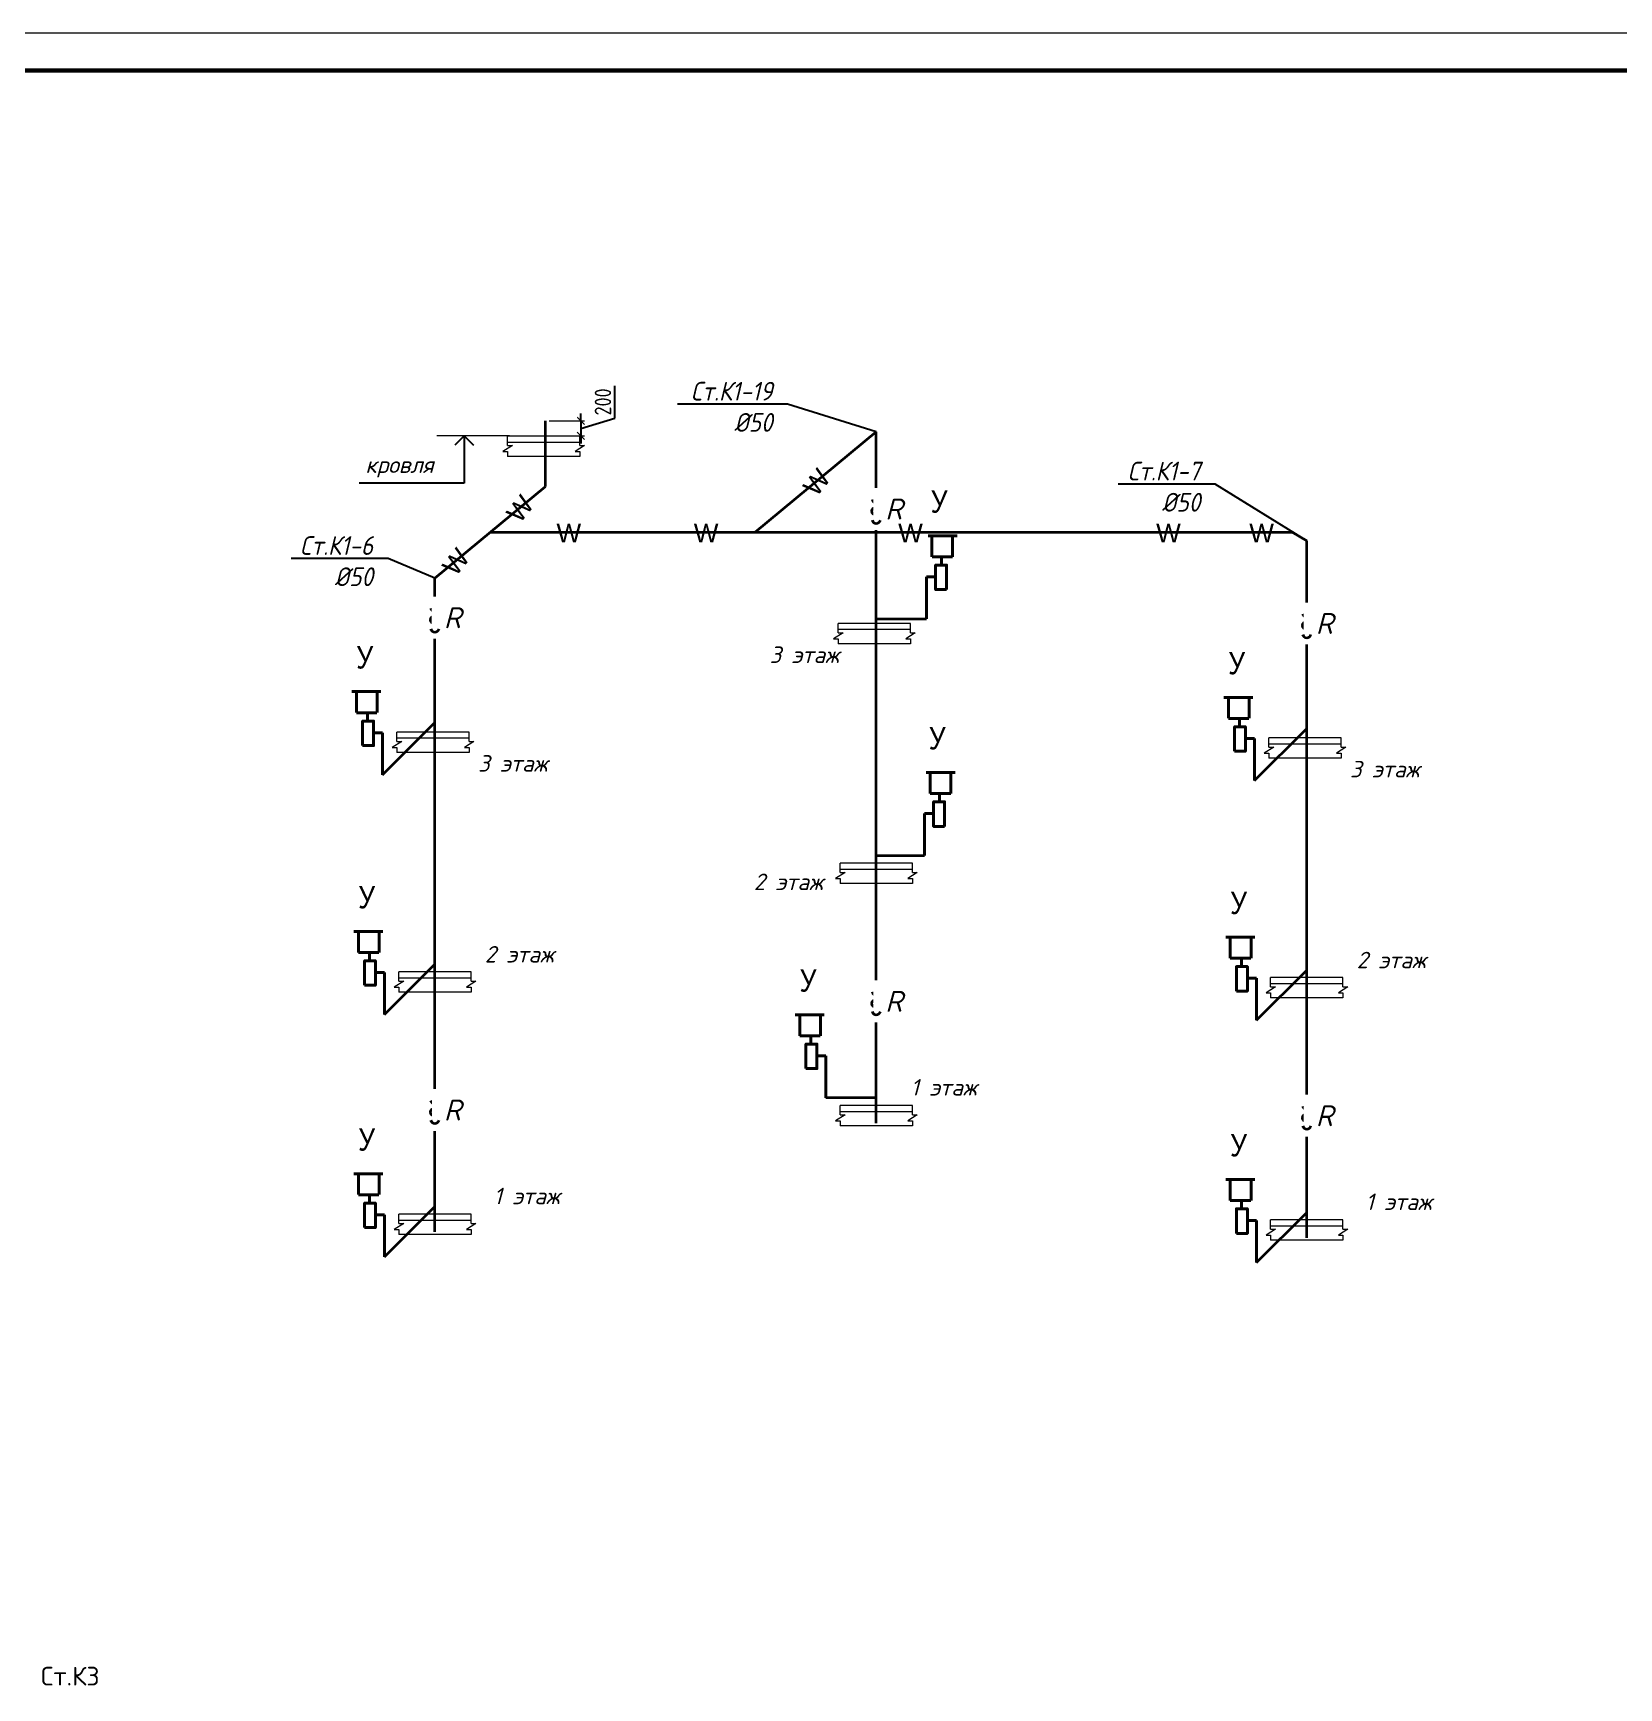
# Model space of a CAD drawing. Header units: millimetres. Extents: x -10178924 to 11692288, y -947381 to 58396.
# Drawn here: x -67264 to -46072, y 36180 to 58290 of the extents above; entities that cross this region are included whole.
import ezdxf
from ezdxf import colors
from ezdxf.entities.mleader import LeaderData, LeaderLine
from ezdxf.math import Vec2, Vec3

# ---------------------------------------------------------------- set-up
doc = ezdxf.new("R2010")
doc.units = ezdxf.units.MM
for name, color, linetype, lineweight in [('_канализация', 7, 'Continuous', 70), ('PDF _0', 7, 'Continuous', 9), ('PDF _Текст', 7, 'Continuous', 5), ('К1ку', 244, 'Continuous', 35), ('Перекрытие ВК', 7, 'Continuous', 20)]:
    doc.layers.add(name, color=color, linetype=linetype, lineweight=lineweight)
for name, color, linetype in [('_надписи канализация', 7, 'Continuous'), ('_надписи_вода', 7, 'Continuous'), ('ВК_Выноски', 7, 'Continuous')]:
    doc.layers.add(name, color=color, linetype=linetype)
doc.layers.add('PDF _!ВК_надписи', color=7, linetype='Continuous', true_color=0xffffff)
doc.styles.add('ISOCPEUR', font='isocpeui.ttf', dxfattribs={"width": 0.9})
doc.styles.add('PDF Arial', font='arial.ttf')
doc.styles.add('PDF ISOCPEUR', font='isocpeur.ttf')
doc.styles.add('STANDART2', font='arial.ttf')
doc.styles.add('М2', font='isocpeur.ttf', dxfattribs={"width": 0.8})
doc.styles.add('ОЛЬГА', font='isocpeui.ttf', dxfattribs={"height": 280})
doc.dimstyles.new('М2', dxfattribs={"dimtxt": 220, "dimasz": 100, "dimexe": 50, "dimexo": 50, "dimgap": 50, "dimtad": 1, "dimdec": 0, "dimzin": 1, "dimtxsty": 'М2', "dimblk": 'ARCHTICK', "dimcen": 2.5, "dimdle": 50, "dimclrd": 256, "dimclre": 256, "dimclrt": 256, "dimadec": 0, "dimazin": 0, "dimtfac": 1, "dimtdec": 0, "dimtmove": 1, "dimatfit": 1, "dimldrblk": 'NONE', "dimfxl": 1, "dimtolj": 1, "dimlwd": -1, "dimlwe": 9, "dimarcsym": 1})

# ---------------------------------------------------------------- blocks, each defined once
blk = doc.blocks.new('dj plocica')
at = {"lineweight": 13}
for p, q in [((35.4, 0), (-35.4, 0)), ((-35.4, -9.2), (-35.4, 0)), ((35.4, -9.2), (35.4, 0)), ((-30.5, -9.2), (-39.8, -15.1)), ((-39.8, -15.1), (-35.4, -15.1)), ((-35.4, -5.8), (35.3, -5.8)), ((-35.4, -9.2), (-30.5, -9.2)), ((-35.4, -15.1), (-35.4, -20)), ((40.2, -9.2), (30.9, -15.1)), ((30.9, -15.1), (35.4, -15.1)), ((35.4, -9.2), (40.2, -9.2)), ((35.4, -15.1), (35.4, -20)), ((35.4, -20), (-35.4, -20))]:
    blk.add_line(p, q, dxfattribs=at)
blk = doc.blocks.new('_ArchTick')
at = {"color": 0, "linetype": 'ByBlock', "const_width": 0.15}
blk.add_lwpolyline([(-0.5, -0.5), (0.5, 0.5)], dxfattribs=at)
blk = doc.blocks.new('*D2753')
at = {"layer": '_надписи канализация', "ltscale": 100, "transparency": 16777216}
for p, q in [((-59489, 53145), (-59489, 53579)), ((-59944, 53108), (-59944, 53208)), ((-59944, 53008), (-59489, 53145)), ((-59944, 53108), (-59944, 52908)), ((-59944, 53108), (-59944, 52908)), ((-59944, 52908), (-59944, 52808))]:
    blk.add_line(p, q, dxfattribs=at)
at = {"layer": '_надписи канализация', "lineweight": 9, "ltscale": 100, "transparency": 16777216}
for p, q in [((-60367, 53108), (-59894, 53108)), ((-60367, 52908), (-59894, 52908))]:
    blk.add_line(p, q, dxfattribs=at)
at = {"layer": 'Defpoints', "color": 0, "ltscale": 100, "transparency": 16777216}
for p in [(-60417, 53108), (-60417, 52908), (-59944, 52908)]:
    blk.add_point(p, dxfattribs=at)
at = {"layer": '_надписи канализация', "ltscale": 100, "transparency": 16777216, "xscale": 100, "yscale": 100, "zscale": 100}
for p, rotation in [((-59944, 53108), 270), ((-59944, 52908), 90)]:
    blk.add_blockref('_ArchTick', p, dxfattribs=dict(at, rotation=rotation))
at = {"layer": '_надписи канализация', "ltscale": 100, "transparency": 16777216, "insert": (-59649, 53362), "char_height": 220, "attachment_point": 5, "rotation": 90, "style": 'М2'}
blk.add_mtext('\\A1;200', dxfattribs=at)
blk = doc.blocks.new('_None')

msp = doc.modelspace()

# ---------------------------------------------------------------- linework, layer by layer
at = {"layer": '_надписи канализация'}
for p, q in [((-61501.7, 52908.3), (-61626.7, 52783.3)), ((-61501.7, 52908.3), (-61501.7, 52277.7)), ((-61501.7, 52908.3), (-61376.7, 52783.3)), ((-61501.7, 52277.7), (-62908.8, 52277.7))]:
    msp.add_line(p, q, dxfattribs=at)
at = {"layer": 'PDF _!ВК_надписи', "color": 7, "linetype": 'Continuous', "lineweight": 60, "elevation": -2956.2}
msp.add_lwpolyline([(-44253.2, 57790.7), (-44253.2, -25308.1), (-160653.6, -25308.1), (-160653.6, 57790.7)], close=True, dxfattribs=at)
at = {"layer": 'PDF _0', "color": 18, "linetype": 'Continuous', "lineweight": 0, "true_color": 0x000000, "elevation": -2956.2}
msp.add_lwpolyline([(-43753.6, -25807.6), (-43753.6, 58290.2), (-162651.8, 58290.2)], dxfattribs=at)
at = {"layer": 'К1ку', "ltscale": 0.1}
for p, q in [((-61895.4, 51008.1, -2956), (-60417.1, 52231.6)), ((-50243.3, 51506.7, -2956), (-50440.8, 51619.9, -1478)), ((-55997.3, 50462.8, -0.2), (-55323.8, 50462.8, -0.2)), ((-62594.9, 48380.4, -3796), (-61895.4, 49077.6, -2924)), ((-50942.8, 48303.7, -3796), (-50243.3, 49000.9, -2924)), ((-55997.3, 47300.5), (-55349.7, 47300.5)), ((-62569.1, 45176.8, -3796), (-61895.3, 45848.3, -2956)), ((-50917, 45100.1, -3796), (-50243.2, 45771.7, -2956)), ((-55997.3, 44062.9), (-56670.9, 44062.9)), ((-62569.1, 41939.2, -3796), (-61895.3, 42610.7, -2956)), ((-50917, 41862.5, -3796), (-50243.2, 42534, -2956))]:
    msp.add_line(p, q, dxfattribs=at)
at = {"layer": 'К1ку', "color": 3, "lineweight": 40}
for p, q in [((-54915.8, 51573.6, -0.2), (-55302, 51573.6, -0.2)), ((-55252.1, 51293.9, -0.2), (-55252.1, 51567, -0.2)), ((-54975.8, 51293.9, -0.2), (-54975.8, 51567, -0.2)), ((-54975.7, 51290.9, -0.2), (-55248.8, 51290.9, -0.2)), ((-55125.3, 51175.4, -0.2), (-55125.3, 51279.9, -0.2)), ((-55323.8, 50462.8, -0.2), (-55323.8, 51024.6, -0.2)), ((-55323.8, 51024.6, -0.2), (-55210.3, 51024.6, -0.2)), ((-63003, 49491.1, -3796), (-62616.7, 49491.1, -3796)), ((-62943, 49211.4, -3796), (-62943, 49484.5, -3796)), ((-62666.6, 49211.4, -3796), (-62666.6, 49484.5, -3796)), ((-51350.8, 49414.4, -3796), (-50964.6, 49414.4, -3796)), ((-51290.9, 49134.8, -3796), (-51290.9, 49407.8, -3796)), ((-51014.5, 49134.8, -3796), (-51014.5, 49407.8, -3796)), ((-62943, 49208.4, -3796), (-62670, 49208.4, -3796)), ((-62793.5, 49092.9, -3796), (-62793.5, 49197.4, -3796)), ((-51290.9, 49131.7, -3796), (-51017.9, 49131.7, -3796)), ((-51141.4, 49016.2, -3796), (-51141.4, 49120.7, -3796)), ((-62594.9, 48942.2, -3796), (-62708.5, 48942.2, -3796)), ((-62594.9, 48380.4, -3796), (-62594.9, 48942.2, -3796)), ((-50942.8, 48865.5, -3796), (-51056.4, 48865.5, -3796)), ((-50942.8, 48303.7, -3796), (-50942.8, 48865.5, -3796)), ((-54941.7, 48411.3), (-55327.9, 48411.3)), ((-55278, 48131.6), (-55278, 48404.6)), ((-55001.6, 48131.6), (-55001.6, 48404.6)), ((-55001.6, 48128.5), (-55274.6, 48128.5)), ((-55151.1, 48013), (-55151.1, 48117.6)), ((-55349.7, 47300.5), (-55349.7, 47862.3)), ((-55349.7, 47862.3), (-55236.1, 47862.3)), ((-62977.1, 46287.5, -3796), (-62590.9, 46287.5, -3796)), ((-62917.1, 46007.9, -3796), (-62917.1, 46280.9, -3796)), ((-62640.8, 46007.9, -3796), (-62640.8, 46280.9, -3796)), ((-51325, 46210.9, -3796), (-50938.8, 46210.9, -3796)), ((-62917.2, 46004.8, -3796), (-62644.1, 46004.8, -3796)), ((-62767.6, 45889.3, -3796), (-62767.6, 45993.8, -3796)), ((-51265, 45931.2, -3796), (-51265, 46204.2, -3796)), ((-50988.7, 45931.2, -3796), (-50988.7, 46204.2, -3796)), ((-51265.1, 45928.1, -3796), (-50992, 45928.1, -3796)), ((-51115.5, 45812.6, -3796), (-51115.5, 45917.2, -3796)), ((-62569.1, 45738.6, -3796), (-62682.6, 45738.6, -3796)), ((-62569.1, 45176.8, -3796), (-62569.1, 45738.6, -3796)), ((-50917, 45661.9, -3796), (-51030.5, 45661.9, -3796)), ((-50917, 45100.1, -3796), (-50917, 45661.9, -3796)), ((-57078.9, 45173.6), (-56692.7, 45173.6)), ((-57018.9, 44893.9), (-57018.9, 45167)), ((-56742.6, 44893.9), (-56742.6, 45167)), ((-57019, 44890.9), (-56745.9, 44890.9)), ((-56869.4, 44775.4), (-56869.4, 44879.9)), ((-56670.9, 44624.7), (-56784.4, 44624.7)), ((-56670.9, 44062.9), (-56670.9, 44624.7)), ((-62977.1, 43049.9, -3796), (-62590.9, 43049.9, -3796)), ((-62917.1, 42770.2, -3796), (-62917.1, 43043.3, -3796)), ((-62640.8, 42770.2, -3796), (-62640.8, 43043.3, -3796)), ((-51325, 42973.2, -3796), (-50938.8, 42973.2, -3796)), ((-51265, 42693.5, -3796), (-51265, 42966.6, -3796)), ((-50988.7, 42693.5, -3796), (-50988.7, 42966.6, -3796)), ((-62917.2, 42767.2, -3796), (-62644.1, 42767.2, -3796)), ((-62767.6, 42651.7, -3796), (-62767.6, 42756.2, -3796)), ((-51265.1, 42690.5, -3796), (-50992, 42690.5, -3796)), ((-51115.5, 42575, -3796), (-51115.5, 42679.5, -3796)), ((-62569.1, 42500.9, -3796), (-62682.6, 42500.9, -3796)), ((-62569.1, 41939.2, -3796), (-62569.1, 42500.9, -3796)), ((-50917, 42424.3, -3796), (-51030.5, 42424.3, -3796)), ((-50917, 41862.5, -3796), (-50917, 42424.3, -3796))]:
    msp.add_line(p, q, dxfattribs=at)
at = {"layer": 'К1ку', "ltscale": 0.1}
for points in [[(-60417.1, 52905.1), (-60417.1, 53108.5)], [(-60417.1, 52231.6), (-60417.1, 52905.1)], [(-55997.5, 50130.7), (-55997.5, 52964.5)], [(-55997.3, 46927.1), (-55997.3, 50130.7)], [(-55997.3, 43723.5), (-55997.3, 46927.1)]]:
    msp.add_lwpolyline(points, dxfattribs=at)
at = {"layer": 'К1ку', "ltscale": 0.1, "elevation": -2956}
for points in [[(-50243.3, 48601.9), (-50243.3, 51506.7)], [(-61895.4, 48678.5), (-61895.4, 51008.1)], [(-61895.3, 45475), (-61895.3, 48678.5)], [(-50243.2, 45398.3), (-50243.2, 48601.9)], [(-61895.3, 42271.4), (-61895.3, 45475)], [(-50243.2, 42194.7), (-50243.2, 45398.3)]]:
    msp.add_lwpolyline(points, dxfattribs=at)
at = {"layer": 'К1ку', "color": 3, "lineweight": 40}
for points, elevation in [([(-55057.6, 50853.9), (-55204.2, 50853.9), (-55204.2, 51181.3), (-55057.6, 51181.3)], -0.2), ([(-62861.1, 48771.4), (-62714.5, 48771.4), (-62714.5, 49098.9), (-62861.1, 49098.9)], -3796), ([(-51209, 48694.7), (-51062.4, 48694.7), (-51062.4, 49022.2), (-51209, 49022.2)], -3796), ([(-62835.3, 45567.8), (-62688.7, 45567.8), (-62688.7, 45895.3), (-62835.3, 45895.3)], -3796), ([(-51183.2, 45491.1), (-51036.6, 45491.1), (-51036.6, 45818.6), (-51183.2, 45818.6)], -3796), ([(-62835.3, 42330.2), (-62688.7, 42330.2), (-62688.7, 42657.7), (-62835.3, 42657.7)], -3796), ([(-51183.2, 42253.5), (-51036.6, 42253.5), (-51036.6, 42581), (-51183.2, 42581)], -3796)]:
    msp.add_lwpolyline(points, close=True, dxfattribs=dict(at, elevation=elevation))
for points in [[(-55083.5, 47691.5), (-55230.1, 47691.5), (-55230.1, 48019), (-55083.5, 48019)], [(-56937.1, 44453.9), (-56790.5, 44453.9), (-56790.5, 44781.4), (-56937.1, 44781.4)]]:
    msp.add_lwpolyline(points, close=True, dxfattribs=at)
at = {"layer": 'К1ку', "ltscale": 0.1}
for centre in [(-55997.5, 51903.2), (-61895.4, 50451.1, -2956), (-50243.3, 50374.4, -2956), (-55997.3, 45325.3), (-61895.3, 43873.2, -2956), (-50243.2, 43796.5, -2956)]:
    msp.add_circle(centre, 56.6, dxfattribs=at)
for centre in [(-55997.5, 52071), (-61895.4, 50618.9, -2956), (-50243.3, 50542.2, -2956), (-55997.3, 45493.1), (-61895.3, 44041, -2956), (-50243.2, 43964.3, -2956)]:
    msp.add_arc(centre, 57.1, 191.71386, 348.28614, dxfattribs=at)
at = {"layer": 'Перекрытие ВК', "ltscale": 10}
msp.add_line((-60899.7, 52908.3), (-61870.8, 52908.3), dxfattribs=at)

# ---------------------------------------------------------------- block references
at = {"layer": 'Перекрытие ВК', "ltscale": 10, "xscale": 13.65, "yscale": 13.65, "zscale": 13.65}
for p in [(-60443, 52905.1), (-56023.2, 50403.7), (-61921.1, 48951.5, -2956), (-50269, 48874.9, -2956), (-55997.3, 47200.1), (-61895.3, 45748, -2956), (-50243.2, 45671.3, -2956), (-55997.5, 43962.5), (-61895.4, 42510.3, -2956), (-50243.3, 42433.6, -2956)]:
    msp.add_blockref('dj plocica', p, dxfattribs=at)

# ---------------------------------------------------------------- texts
at = {"layer": '_надписи канализация', "ltscale": 100, "insert": (-62367.7, 52633.3), "char_height": 220, "width": 1580.673, "attachment_point": 2, "line_spacing_factor": 0.8, "style": 'ОЛЬГА'}
msp.add_mtext('кровля', dxfattribs=at)
at = {"layer": '_надписи_вода', "char_height": 220, "width": 1580.673, "attachment_point": 2, "rotation": 360, "line_spacing_factor": 0.8, "style": 'ОЛЬГА'}
for s, insert in [('3 этаж', (-56959.8, 50094.4)), ('3 этаж', (-60855.4, 48642.3, -2956)), ('3 этаж', (-49203.3, 48565.6, -2956)), ('2 этаж', (-57172.4, 47060)), ('2 этаж', (-60768.1, 46092.2, -2956)), ('2 этаж', (-49116, 46015.5, -2956)), ('1 этаж', (-55096.7, 44314.5)), ('1 этаж', (-60668.9, 42862.3, -2956)), ('1 этаж', (-49016.8, 42785.6, -2956))]:
    msp.add_mtext(s, dxfattribs=dict(at, insert=insert))
at = {"layer": 'PDF _Текст', "color": 7, "char_height": 250, "attachment_point": 7, "style": 'PDF Arial'}
for insert, rotation in [((-56796.8, 52080.9, -739), 51.41006), ((-60760.9, 51727.2, -708.3), 51.41006), ((-60267.9, 51484.1, -1707.7), 0.39673), ((-58433.2, 51484.1, -1707.7), 0.39673), ((-52254.6, 51484.1, -1707.7), 0.39673), ((-51009.9, 51484.1, -1707.7), 0.39673), ((-61618.1, 51017.8, -2422.3), 51.41006)]:
    msp.add_mtext('W', dxfattribs=dict(at, insert=insert, rotation=rotation))
at = {"layer": 'PDF _Текст', "insert": (-67159, 36336.8), "char_height": 250.01, "attachment_point": 4, "style": 'PDF ISOCPEUR'}
msp.add_mtext('Ст.К3', dxfattribs=at)
at = {"layer": 'К1ку', "color": 0, "style": 'STANDART2', "width": 0.85}
for p in [(-55269.5, 51881.9, -0.2), (-62945.4, 49799.5, -3796), (-51293.3, 49722.8, -3796), (-55295.4, 48719.6), (-62919.6, 46595.9, -3796), (-51267.5, 46519.2, -3796), (-57021.4, 45482), (-62919.6, 43358.2, -3796), (-51267.5, 43281.6, -3796)]:
    msp.add_text('У', height=300, dxfattribs=at).set_placement(p)

# ---------------------------------------------------------------- dimensions: what is measured, and where the dimension line sits
at = {"layer": '_надписи канализация', "ltscale": 100}
dim = msp.add_aligned_dim(p1=(-60417.1, 53108.3), p2=(-60417.1, 52908.3), distance=472.7, dimstyle='М2', override={"dimrnd": 5, "dimfxl": 1.25}, dxfattribs=at)
dim.commit()
dim.dimension.update_dxf_attribs({"geometry": '*D2753', "text_midpoint": (-59649.5, 53194.8)})

# ---------------------------------------------------------------- leaders
at = {"layer": 'ВК_Выноски'}
ml = msp.add_multileader_mtext('Standard', dxfattribs=at)
ml.set_content('{\\W0.9;Ст.К1-19\\P%%C50  }', color=7, style='ISOCPEUR')
ml.set_leader_properties(color=7, linetype='ByLayer', lineweight=-1)
ml.set_arrow_properties(name='NONE')
ml.build(insert=Vec2(0, 0))
ml.multileader.update_dxf_attribs({"text_left_attachment_type": 6, "text_right_attachment_type": 6, "dogleg_length": 0.36, "arrow_head_size": 300})
ctx = ml.context
ctx.base_point, ctx.char_height, ctx.arrow_head_size, ctx.landing_gap_size, ctx.plane_origin = Vec3(-58697.9, 53330.5), 250, 300, 100, Vec3(-45531.3, 27491.2)
ctx.left_attachment, ctx.right_attachment, ctx.text_align_type = 6, 6, 2
notes = []
notes.append((ctx, [(1, (1, 1, 0), (-57182.1, 53330.5), (-1, 0), 100.4, [(0, [(-55997.5, 52964.5)], 0, [])])]))
ctx.mtext.insert, ctx.mtext.width, ctx.mtext.alignment, ctx.mtext.flow_direction = Vec3(-57382.5, 53630.5), 2603.407, 3, 5
ml = msp.add_multileader_mtext('Standard', dxfattribs=at)
ml.set_content('{\\W0.9;Ст.К1-7\\P%%C50  }', color=7, style='ISOCPEUR')
ml.set_leader_properties(color=7, linetype='ByLayer', lineweight=-1)
ml.set_arrow_properties(name='NONE')
ml.build(insert=Vec2(0, 0))
ml.multileader.update_dxf_attribs({"text_left_attachment_type": 6, "text_right_attachment_type": 6, "dogleg_length": 0.36, "arrow_head_size": 300})
ctx = ml.context
ctx.base_point, ctx.char_height, ctx.arrow_head_size, ctx.landing_gap_size, ctx.plane_origin = Vec3(-52875.5, 52263.6, -2956), 250, 300, 100, Vec3(-39815, 25762.2, -2956)
ctx.left_attachment, ctx.right_attachment, ctx.text_align_type = 6, 6, 2
notes.append((ctx, [(1, (1, 1, 0), (-51465.9, 52263.6, -2956), (-1, 0), 100.4, [(0, [(-50243.3, 51506.7, -2956)], 0, [])])]))
ctx.mtext.insert, ctx.mtext.width, ctx.mtext.alignment, ctx.mtext.flow_direction = Vec3(-51666.2, 52563.6, -2956), 2603.407, 3, 5
for ctx, leaders in notes:
    for number, flags, end, landing, length, lines in leaders:
        leader = LeaderData()
        leader.index, (leader.has_last_leader_line, leader.has_dogleg_vector, leader.attachment_direction) = number, flags
        leader.last_leader_point, leader.dogleg_vector, leader.dogleg_length = Vec3(end), Vec3(landing), length
        for number, points, colour, breaks in lines:
            line = LeaderLine()
            line.index, line.vertices, line.color, line.breaks = number, Vec3.list(points), colors.encode_raw_color(colour), breaks
            leader.lines.append(line)
        ctx.leaders.append(leader)

# ---------------------------------------------------------------- next in the draw order: texts
at = {"layer": '_канализация', "lineweight": 25, "ltscale": 100, "char_height": 280, "width": 271.854, "attachment_point": 2, "style": 'ОЛЬГА', "bg_fill": 2}
for insert in [(-55761.8, 52071), (-61659.7, 50618.8, -2956), (-50007.6, 50542.1, -2956), (-55761.6, 45493.1), (-61659.5, 44040.9, -2956), (-50007.4, 43964.3, -2956)]:
    msp.add_mtext('R', dxfattribs=dict(at, insert=insert))

# ---------------------------------------------------------------- next in the draw order: linework, layer by layer
at = {"layer": 'К1ку', "ltscale": 0.1}
for p, q in [((-55997.5, 52964.5), (-57616.8, 51619.9, -1478)), ((-61156.3, 51619.9, -1478), (-50440.8, 51619.9, -1478))]:
    msp.add_line(p, q, dxfattribs=at)
for centre in [(-55997.5, 51795.7), (-61895.4, 50343.5, -2956), (-50243.3, 50266.8, -2956), (-55997.3, 45230.7), (-61895.3, 43778.6, -2956), (-50243.2, 43701.9, -2956)]:
    msp.add_arc(centre, 57.1, 191.71386, 348.28614, dxfattribs=at)

# ---------------------------------------------------------------- next in the draw order: texts
at = {"layer": 'PDF _Текст', "color": 7, "insert": (-55701.6, 51484.1, -1707.7), "char_height": 250, "attachment_point": 7, "rotation": 0.39673, "style": 'PDF Arial'}
msp.add_mtext('W', dxfattribs=at)

# ---------------------------------------------------------------- next in the draw order: leaders
at = {"layer": 'ВК_Выноски'}
ml = msp.add_multileader_mtext('Standard', dxfattribs=at)
ml.set_content('{\\W0.9;Ст.К1-6\\P%%C50  }', color=7, style='ISOCPEUR')
ml.set_leader_properties(color=7, linetype='ByLayer', lineweight=-1)
ml.set_arrow_properties(name='NONE')
ml.build(insert=Vec2(0, 0))
ml.multileader.update_dxf_attribs({"text_left_attachment_type": 6, "text_right_attachment_type": 6, "dogleg_length": 0.36, "arrow_head_size": 300})
ctx = ml.context
ctx.base_point, ctx.char_height, ctx.arrow_head_size, ctx.landing_gap_size, ctx.plane_origin = Vec3(-63907.5, 51268.4), 250, 300, 100, Vec3(-49988.8, 26588.8)
ctx.left_attachment, ctx.right_attachment, ctx.text_align_type = 6, 6, 2
notes = []
notes.append((ctx, [(1, (1, 1, 0), (-62521.1, 51268.4), (-1, 0), 100.4, [(0, [(-61895.4, 51008.1)], 0, [])])]))
ctx.mtext.insert, ctx.mtext.width, ctx.mtext.alignment, ctx.mtext.flow_direction = Vec3(-62721.5, 51568.4), 2603.407, 3, 5
for ctx, leaders in notes:
    for number, flags, end, landing, length, lines in leaders:
        leader = LeaderData()
        leader.index, (leader.has_last_leader_line, leader.has_dogleg_vector, leader.attachment_direction) = number, flags
        leader.last_leader_point, leader.dogleg_vector, leader.dogleg_length = Vec3(end), Vec3(landing), length
        for number, points, colour, breaks in lines:
            line = LeaderLine()
            line.index, line.vertices, line.color, line.breaks = number, Vec3.list(points), colors.encode_raw_color(colour), breaks
            leader.lines.append(line)
        ctx.leaders.append(leader)

doc.saveas('drawing.dxf')
